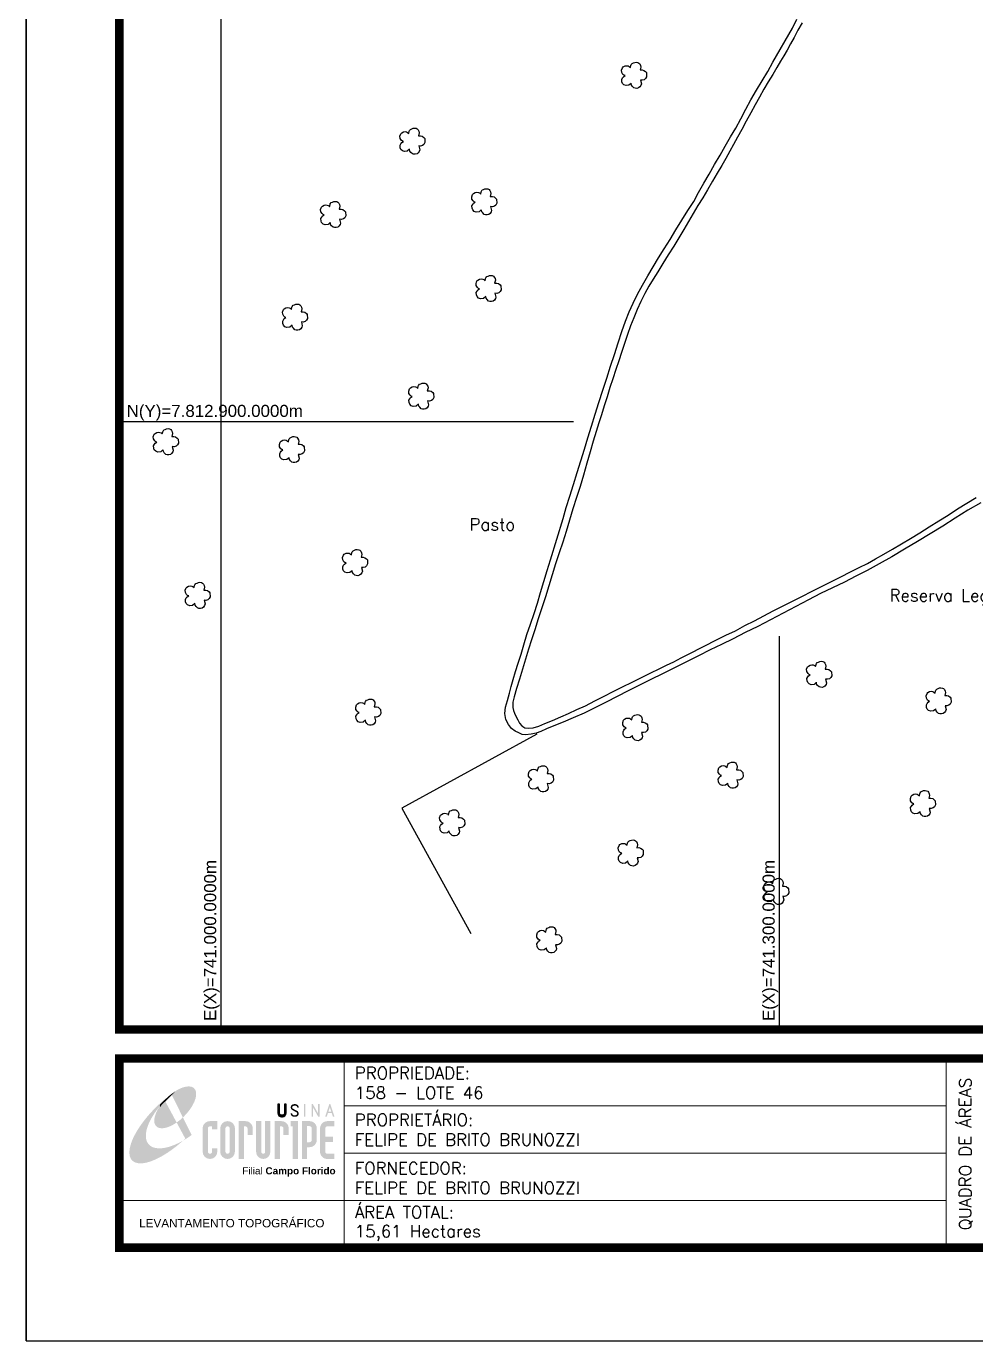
# Model space of a CAD drawing. Extents: x 740895 to 741945, y 7812406 to 7813891.
# Drawn here: x 740895 to 741405, y 7812406 to 7813112 of the extents above; entities that cross this region are included whole.
import ezdxf
from ezdxf.enums import TextEntityAlignment as Align

# ---------------------------------------------------------------- set-up
doc = ezdxf.new("R2010")
doc.units = 0
doc.linetypes.add('CONTINUO', pattern=[0])
doc.linetypes.add('LIN0', pattern=[0])
for name, color, linetype in [('0114000158', 1, 'Continuous'), ('0114000158001', 5, 'Continuous'), ('_SIMBOLO ARVORE', 118, 'Continuous'), ('MALHA', 8, 'Continuous'), ('MARGEM', 5, 'Continuous'), ('TEXTO CONFRONTANTES', 7, 'Continuous')]:
    doc.layers.add(name, color=color, linetype=linetype)
doc.styles.add('ARIAL', font='arial.ttf')
doc.styles.add('Simplex', font='simplex.shx')
doc.styles.get("Standard").update_dxf_attribs({"font": 'arial.ttf'})

# ---------------------------------------------------------------- blocks, each defined once
blk = doc.blocks.new('A$C78F83FB3')
at = {"layer": 'MARGEM'}
h = blk.add_hatch(color=20, dxfattribs=at)
edge = h.paths.add_edge_path()
edge.add_ellipse((19.49, 23.77), major_axis=(-6.68, -6.67), ratio=0.469426, start_angle=292.7328, end_angle=601.2579)
edge.add_ellipse((22.83, 22.05), major_axis=(12.64, 11.29), ratio=0.457614, start_angle=79.9069, end_angle=107.9139)
edge = h.paths.add_edge_path()
edge.add_ellipse((18.28, 18.7), major_axis=(13.95, 13.59), ratio=0.386848, start_angle=63.9612, end_angle=264.5993)
edge.add_ellipse((22.83, 22.05), major_axis=(12.64, 11.29), ratio=0.457614, start_angle=107.9139, end_angle=245.1182, ccw=False)
edge.add_ellipse((19.49, 23.77), major_axis=(-6.68, -6.67), ratio=0.469426, start_angle=241.2579, end_angle=292.7328, ccw=False)
for color, points in [(20, [(15.46, 26.12), (14.17, 24.81), (14.06, 24.24), (14.39, 23.97), (14.67, 24.54), (19.47, 29.32), (18.48, 28.66), (17.31, 27.78)]), (7, [(58.42, 24.9), (57.9, 24.9), (57.9, 21.73, -0.414214), (57.15, 20.98), (56.84, 20.98, -0.414214), (56.09, 21.73), (56.09, 24.9), (55.57, 24.9), (55.57, 21.73, 0.414214), (56.84, 20.46), (57.15, 20.46, 0.414214), (58.42, 21.73)]), (7, [(61.7, 24.9), (61.23, 24.9, 0.396318), (60.04, 23.78), (60.04, 23.72, 0.151912), (60.39, 22.97), (60.46, 22.92), (62.18, 22), (62.85, 21.83, 0.12407), (62.51, 22.42), (60.75, 23.36, -0.13192), (60.56, 23.77, -0.385578), (61.23, 24.37), (61.7, 24.37, -0.414214), (62.37, 23.7), (62.89, 23.7, 0.414214)]), (7, [(62.37, 23.7), (62.89, 23.7, 0.414214), (61.7, 24.9), (61.23, 24.9, 0.396318), (60.04, 23.78), (60.04, 23.72, 0.151912), (60.39, 22.97), (60.46, 22.92), (62.18, 22), (62.18, 22, -0.131921), (62.37, 21.59, -0.385578), (61.7, 20.98), (61.23, 20.98, -0.414214), (60.56, 21.65), (60.04, 21.65, 0.414214), (61.23, 20.46), (61.7, 20.46, 0.402546), (62.89, 21.61, 0.165292), (62.51, 22.42), (60.75, 23.36, -0.13192), (60.56, 23.77, -0.385578), (61.23, 24.37), (61.7, 24.37, -0.414214)]), (7, [(30.97, 12.46), (29.13, 12.46), (29.13, 8.21, 1), (34.29, 8.21), (34.29, 9.41), (32.45, 9.41), (32.45, 8.21, -1), (30.97, 8.21)])]:
    blk.add_hatch(color=color, dxfattribs=at).paths.add_polyline_path(points)
h = blk.add_hatch(color=7, dxfattribs=at)
h.paths.add_polyline_path([(65.24, 24.9), (64.72, 24.9), (64.72, 20.46), (65.24, 20.46)])
h.paths.add_polyline_path([(67.38, 20.46), (67.9, 20.46), (67.9, 23.74), (69.74, 20.46), (70.23, 20.46), (70.23, 24.9), (69.71, 24.9), (69.71, 21.58), (67.85, 24.9), (67.38, 24.9)])
h.paths.add_polyline_path([(72.17, 20.46), (72.72, 20.46), (73.14, 21.73), (74.49, 21.73), (74.9, 20.46), (75.45, 20.46), (74, 24.9), (73.62, 24.9)])
h.paths.add_polyline_path([(73.81, 23.8), (74.32, 22.25), (73.31, 22.25)], flags=16)
h = blk.add_hatch(color=7, dxfattribs=at)
h.paths.add_polyline_path([(31.71, 18.93, 0.414214), (29.13, 16.35), (29.13, 12.46), (30.97, 12.46), (30.97, 16.35, -0.414214), (31.71, 17.09), (32.45, 17.09), (32.45, 16.02), (34.29, 16.02), (34.29, 18.93)])
h.paths.add_polyline_path([(44.15, 17.09, -0.414214), (44.89, 16.35), (44.89, 14.1), (46.72, 14.1), (46.72, 16.17, 0.433937), (44.15, 18.93), (41.77, 18.93), (41.77, 12.46), (43.61, 12.46), (43.61, 17.09)])
h.paths.add_polyline_path([(43.61, 12.46), (41.77, 12.46), (41.77, 5.62), (43.61, 5.62)])
h.paths.add_polyline_path([(47.92, 12.46), (49.75, 12.46), (49.75, 18.93), (47.92, 18.93)])
h.paths.add_polyline_path([(52.91, 18.93), (51.08, 18.93), (51.08, 12.46), (52.91, 12.46)])
h.paths.add_polyline_path([(51.08, 8.12, -1), (49.75, 8.12), (49.75, 12.46), (47.92, 12.46), (47.92, 8.12, 1), (52.91, 8.12), (52.91, 12.46), (51.08, 12.46)])
h.paths.add_polyline_path([(54.41, 12.46), (56.25, 12.46), (56.25, 17.09), (56.79, 17.09, -0.414214), (57.53, 16.35), (57.53, 14.1), (59.36, 14.1), (59.36, 16.17, 0.433937), (56.79, 18.93), (54.41, 18.93)])
h.paths.add_polyline_path([(56.25, 12.46), (54.41, 12.46), (54.41, 5.62), (56.25, 5.62)])
h.paths.add_polyline_path([(60.73, 12.46), (62.58, 12.46), (62.58, 18.93), (60.02, 18.93), (60.02, 17.08), (60.73, 17.08)])
h.paths.add_polyline_path([(62.58, 12.46), (60.73, 12.46), (60.73, 5.62), (62.58, 5.62)])
h.paths.add_polyline_path([(64.06, 12.46), (65.82, 12.46), (65.82, 17.17), (66.66, 17.17, -0.450417), (67.48, 16.25), (67.48, 12.46), (69.24, 12.46, 0.002307), (69.24, 12.48, 0.005282), (69.23, 12.54, -0.000938), (69.23, 12.53), (69.23, 16.17, 0.433937), (66.66, 18.93), (64.06, 18.93)])
h.paths.add_polyline_path([(64.06, 5.62), (65.82, 5.62), (65.82, 9.77), (66.66, 9.77, 0.426056), (69.24, 12.46), (67.48, 12.46), (67.48, 12.45, -0.450417), (66.66, 11.53), (65.82, 11.53), (65.82, 12.46), (64.06, 12.46)])
h.paths.add_polyline_path([(70.37, 12.46), (74.87, 12.46), (74.87, 13.44), (72.21, 13.44), (72.21, 16.35, -0.414214), (72.95, 17.09), (75.38, 17.09), (75.38, 18.93), (72.95, 18.93, 0.414214), (70.37, 16.35)])
h.paths.add_polyline_path([(72.21, 11.62), (74.87, 11.62), (74.87, 12.46), (70.37, 12.46), (70.37, 8.21, 0.414214), (72.95, 5.62), (75.38, 5.62), (75.38, 7.47), (72.95, 7.47, -0.414214), (72.21, 8.21)])
h = blk.add_hatch(color=7, dxfattribs=at)
h.paths.add_polyline_path([(35.29, 16.35), (35.29, 8.21, 1), (40.46, 8.21, 0.016978), (40.45, 8.38), (40.45, 16.17, 0.433937), (37.88, 18.93), (37.87, 18.93, 0.41391)])
h.paths.add_polyline_path([(38.62, 16.35), (38.62, 8.21, -1), (37.13, 8.21), (37.13, 16.35, -1)], flags=16)
at = {"layer": 'MARGEM', "color": 7}
blk.add_lwpolyline([(58.42, 24.9), (57.9, 24.9), (57.9, 21.73, -0.414214), (57.15, 20.98), (56.84, 20.98, -0.414214), (56.09, 21.73), (56.09, 24.9), (55.57, 24.9), (55.57, 21.73, 0.414214), (56.84, 20.46), (57.15, 20.46, 0.414214), (58.42, 21.73), (58.42, 24.9)], format="xyb", close=True, dxfattribs=at)
at = {"layer": 'MARGEM', "color": 252, "insert": (43.05, 2.72), "char_height": 2.5, "width": 33.0271, "attachment_point": 1, "style": 'ARIAL'}
blk.add_mtext('Filial {\\fArial|b1|i0|c0|p34;Campo Florido}', dxfattribs=at)

msp = doc.modelspace()

# ---------------------------------------------------------------- linework, layer by layer
at = {"color": 8}
for p, q in [((741000, 7812573.22), (741000, 7813841.02)), ((740945.41, 7812900), (741189.29, 7812900)), ((741300, 7812573.22), (741300, 7812784.64))]:
    msp.add_line(p, q, dxfattribs=at)
msp.add_lwpolyline([(741169.69, 7812731.97), (741097.18, 7812692.27), (741134.25, 7812624.77)])
at = {"layer": '0114000158'}
msp.add_lwpolyline([(741408.12, 7812856.28), (741401.21, 7812852.25), (741394.37, 7812848.09), (741387.66, 7812843.73), (741380.9, 7812839.55), (741374.08, 7812835.43), (741367.17, 7812831.39), (741360.27, 7812827.34), (741353.57, 7812823.53), (741347.13, 7812819.95), (741340.97, 7812816.86), (741334.88, 7812813.69), (741328.54, 7812810.64), (741322.07, 7812807.48), (741315.49, 7812804.16), (741308.82, 7812800.6), (741302, 7812797.01), (741295.2, 7812793.41), (741288.35, 7812789.9), (741281.61, 7812786.51), (741275.02, 7812783.17), (741268.82, 7812780.14), (741262.72, 7812777.23), (741256.52, 7812774.14), (741250.01, 7812770.85), (741243.57, 7812767.59), (741237.22, 7812764.45), (741230.95, 7812761.35), (741224.73, 7812758.35), (741218.69, 7812755.28), (741212.78, 7812752.17), (741206.8, 7812749.08), (741200.78, 7812746.18), (741194.98, 7812743.27), (741189.18, 7812740.76), (741183.82, 7812738.38), (741178.85, 7812736.41), (741174.83, 7812734.77), (741171.78, 7812733.43), (741169.33, 7812732.44), (741166.62, 7812731.88), (741163.47, 7812731.62), (741161.74, 7812731.86), (741159.9, 7812732.6), (741157.98, 7812733.62), (741156.11, 7812735.09), (741154.38, 7812737.1), (741153, 7812739.8), (741152.38, 7812743), (741152.88, 7812746.39), (741153.82, 7812750.11), (741154.96, 7812753.97), (741155.93, 7812757.56), (741156.94, 7812761.36), (741158.18, 7812765.6), (741159.62, 7812770.14), (741161.16, 7812774.94), (741162.73, 7812780), (741164.35, 7812785.45), (741166.16, 7812791.14), (741168.17, 7812796.78), (741170.03, 7812802.42), (741171.61, 7812808.1), (741173.4, 7812813.94), (741175.25, 7812819.95), (741177.06, 7812825.56), (741183.84, 7812847.8), (741185.43, 7812853.76), (741187.28, 7812859.81), (741189.29, 7812866.06), (741191.34, 7812872.56), (741193.29, 7812878.93), (741195.19, 7812885.1), (741197.04, 7812891.26), (741198.99, 7812897.5), (741200.95, 7812903.87), (741203.03, 7812910.27), (741205.09, 7812916.73), (741207.16, 7812923.18), (741209.23, 7812929.64), (741211.31, 7812936.02), (741213.35, 7812942.33), (741215.35, 7812948.41), (741217.29, 7812953.82), (741219.21, 7812958.91), (741221.38, 7812963.61), (741223.71, 7812968.4), (741226.41, 7812973.28), (741229.25, 7812978.19), (741232.2, 7812983.02), (741235.06, 7812987.86), (741238.08, 7812992.74), (741241.23, 7812997.75), (741244.37, 7813002.98), (741247.57, 7813008.18), (741250.8, 7813013.37), (741253.89, 7813018.26), (741256.54, 7813023.12), (741259.34, 7813028.11), (741262.29, 7813032.97), (741265.14, 7813038), (741268.05, 7813043.03), (741270.83, 7813048.02), (741273.7, 7813052.94), (741276.61, 7813057.69), (741279.21, 7813062.69), (741281.85, 7813067.82), (741284.66, 7813072.91), (741287.71, 7813078), (741290.7, 7813083.11), (741293.65, 7813088.11), (741296.46, 7813093.03), (741306.89, 7813111.28), (741309.35, 7813116.15)], dxfattribs=at)
at = {"layer": '0114000158001', "flags": 128}
msp.add_lwpolyline([(741312.12, 7813114.21), (741309.85, 7813110.28), (741307.85, 7813106.42), (741305.9, 7813102.87), (741304.17, 7813099.48), (741302.34, 7813096.44), (741300.61, 7813093.53), (741298.58, 7813090.27), (741296.35, 7813086.38), (741293.96, 7813082.5), (741291.65, 7813078.59), (741289.29, 7813074.31), (741286.97, 7813070.21), (741284.56, 7813065.87), (741282.12, 7813061.3), (741279.75, 7813056.97), (741277.46, 7813052.77), (741271.1, 7813041.34), (741268.94, 7813037.55), (741266.55, 7813033.39), (741263.96, 7813029.12), (741261.4, 7813024.55), (741258.79, 7813020.25), (741256.1, 7813016.06), (741253.69, 7813011.75), (741251.09, 7813007.5), (741248.52, 7813003.17), (741245.86, 7812998.73), (741243.17, 7812994.18), (741240.27, 7812989.46), (741237.38, 7812984.84), (741234.64, 7812980.39), (741232.1, 7812976.55), (741229.81, 7812972.73), (741227.67, 7812968.74), (741225.48, 7812964.48), (741223.48, 7812960.1), (741221.81, 7812955.74), (741220, 7812951.32), (741218.29, 7812946.77), (741216.65, 7812941.98), (741215.09, 7812937.14), (741213.62, 7812932.56), (741212.14, 7812927.88), (741210.51, 7812922.97), (741208.94, 7812918.17), (741207.41, 7812913.32), (741205.77, 7812908.42), (741204.35, 7812903.65), (741202.86, 7812899.25), (741201.44, 7812894.58), (741199.88, 7812889.42), (741198.29, 7812883.74), (741196.57, 7812877.58), (741194.66, 7812871.18), (741192.9, 7812864.99), (741190.97, 7812859.07), (741189.04, 7812853.06), (741187.22, 7812846.89), (741185.45, 7812840.85), (741183.61, 7812835.19), (741181.69, 7812829.48), (741179.74, 7812823.56), (741177.84, 7812817.54), (741176.08, 7812811.67), (741174.25, 7812805.82), (741172.34, 7812799.88), (741170.44, 7812793.86), (741168.61, 7812788.03), (741166.8, 7812782.66), (741165.12, 7812777.59), (741163.63, 7812772.31), (741161.98, 7812766.86), (741160.36, 7812761.5), (741158.76, 7812756.47), (741157.45, 7812752.04), (741156.8, 7812749.21), (741156.82, 7812747.71), (741156.82, 7812746.22), (741157.16, 7812744.7), (741157.68, 7812743.22), (741158.36, 7812741.6), (741159.38, 7812739.61), (741160.35, 7812737.84), (741161.55, 7812736.45), (741163.22, 7812735.42), (741165.1, 7812735.16), (741167.66, 7812735.42), (741170.68, 7812736.3), (741174, 7812737.61), (741178.07, 7812739.31), (741182.61, 7812741.26), (741186.7, 7812743.12), (741191.09, 7812745.15), (741195.84, 7812747.24), (741200.85, 7812749.79), (741215.69, 7812757.31), (741220.79, 7812759.86), (741225.85, 7812762.44), (741230.85, 7812764.9), (741235.35, 7812767.06), (741239.38, 7812768.98), (741243.32, 7812770.89), (741247.16, 7812772.91), (741251.54, 7812775.15), (741266.48, 7812782.88), (741271.24, 7812785.13), (741276.28, 7812787.58), (741281.44, 7812790.27), (741286.53, 7812792.86), (741291.53, 7812795.52), (741296.65, 7812798.28), (741332.92, 7812816.49), (741338.16, 7812819.18), (741342.86, 7812821.54), (741347.25, 7812823.75), (741351.53, 7812826.14), (741356, 7812828.72), (741360.77, 7812831.4), (741365.5, 7812834.25), (741370.31, 7812837.14), (741375.35, 7812840.19), (741380.45, 7812843.37), (741385.63, 7812846.55), (741390.65, 7812849.73), (741395.66, 7812852.99), (741400.57, 7812856.01), (741405.65, 7812859.16)], dxfattribs=at)
at = {"layer": '_SIMBOLO ARVORE', "linetype": 'CONTINUO'}
for points in [[(741220.32, 7813081.65, 0), (741219.11, 7813080.63, 0), (741217.56, 7813080.46, 0), (741216.46, 7813080.88, 0), (741215.68, 7813081.65, 0), (741215.36, 7813082.53, 0), (741215.27, 7813083.82, 0), (741215.7, 7813084.64, 0), (741216.14, 7813085.25, 0), (741217.03, 7813085.85, 0), (741216.46, 7813086.03, 0), (741215.9, 7813086.49, 0), (741215.25, 7813087.52, 0), (741215.13, 7813088.75, 0), (741215.6, 7813090.03, 0), (741216.1, 7813090.49, 0), (741217.01, 7813091.05, 0), (741217.96, 7813091.17, 0), (741218.72, 7813091.07, 0), (741219.32, 7813090.79, 0), (741219.98, 7813090.2, 0), (741220.18, 7813091.32, 0), (741220.34, 7813091.77, 0), (741220.84, 7813092.4, 0), (741221.57, 7813092.67, 0), (741222.29, 7813092.98, 0), (741223.09, 7813093.06, 0), (741223.85, 7813092.95, 0), (741224.47, 7813092.62, 0), (741224.93, 7813092.13, 0), (741225.33, 7813091.33, 0), (741225.49, 7813090.45, 0), (741225.12, 7813088.87, 0), (741226.22, 7813088.89, 0), (741227.14, 7813088.67, 0), (741228, 7813087.99, 0), (741228.47, 7813087.45, 0), (741228.6, 7813085.28, 0), (741228.07, 7813084.31, 0), (741227.37, 7813083.66, 0), (741226.25, 7813083.37, 0), (741225.28, 7813083.45, 0), (741225.8, 7813081.43, 0), (741225.56, 7813080.57, 0), (741224.98, 7813079.74, 0), (741224.33, 7813079.23, 0), (741223.42, 7813079, 0), (741222.51, 7813079.06, 0), (741221.83, 7813079.25, 0), (741221.05, 7813080.02, 0), (741220.52, 7813080.71, 0), (741220.36, 7813081.76, 0)], [(741101.26, 7813046.24, 0), (741100.05, 7813045.22, 0), (741098.5, 7813045.04, 0), (741097.41, 7813045.47, 0), (741096.63, 7813046.23, 0), (741096.3, 7813047.11, 0), (741096.22, 7813048.41, 0), (741096.64, 7813049.23, 0), (741097.08, 7813049.83, 0), (741097.97, 7813050.44, 0), (741097.4, 7813050.62, 0), (741096.85, 7813051.08, 0), (741096.19, 7813052.11, 0), (741096.07, 7813053.34, 0), (741096.55, 7813054.62, 0), (741097.04, 7813055.08, 0), (741097.95, 7813055.63, 0), (741098.9, 7813055.76, 0), (741099.66, 7813055.65, 0), (741100.26, 7813055.37, 0), (741100.92, 7813054.78, 0), (741101.12, 7813055.91, 0), (741101.29, 7813056.36, 0), (741101.78, 7813056.98, 0), (741102.51, 7813057.25, 0), (741103.23, 7813057.57, 0), (741104.03, 7813057.64, 0), (741104.79, 7813057.53, 0), (741105.41, 7813057.21, 0), (741105.87, 7813056.71, 0), (741106.27, 7813055.92, 0), (741106.43, 7813055.03, 0), (741106.06, 7813053.46, 0), (741107.17, 7813053.48, 0), (741108.08, 7813053.26, 0), (741108.94, 7813052.58, 0), (741109.42, 7813052.03, 0), (741109.54, 7813049.86, 0), (741109.01, 7813048.89, 0), (741108.31, 7813048.25, 0), (741107.2, 7813047.95, 0), (741106.22, 7813048.04, 0), (741106.74, 7813046.01, 0), (741106.5, 7813045.15, 0), (741105.92, 7813044.33, 0), (741105.28, 7813043.81, 0), (741104.36, 7813043.59, 0), (741103.45, 7813043.64, 0), (741102.77, 7813043.84, 0), (741101.99, 7813044.6, 0), (741101.46, 7813045.29, 0), (741101.3, 7813046.34, 0)], [(741139.83, 7813013.67, 0), (741138.62, 7813012.65, 0), (741137.07, 7813012.47, 0), (741135.97, 7813012.9, 0), (741135.19, 7813013.66, 0), (741134.87, 7813014.54, 0), (741134.79, 7813015.84, 0), (741135.21, 7813016.66, 0), (741135.65, 7813017.26, 0), (741136.54, 7813017.87, 0), (741135.97, 7813018.05, 0), (741135.42, 7813018.51, 0), (741134.76, 7813019.54, 0), (741134.64, 7813020.77, 0), (741135.11, 7813022.05, 0), (741135.61, 7813022.51, 0), (741136.52, 7813023.06, 0), (741137.47, 7813023.19, 0), (741138.23, 7813023.08, 0), (741138.83, 7813022.8, 0), (741139.49, 7813022.21, 0), (741139.69, 7813023.34, 0), (741139.86, 7813023.79, 0), (741140.35, 7813024.41, 0), (741141.08, 7813024.68, 0), (741141.8, 7813025, 0), (741142.6, 7813025.07, 0), (741143.36, 7813024.96, 0), (741143.98, 7813024.64, 0), (741144.44, 7813024.14, 0), (741144.84, 7813023.35, 0), (741145, 7813022.46, 0), (741144.63, 7813020.89, 0), (741145.74, 7813020.91, 0), (741146.65, 7813020.69, 0), (741147.51, 7813020.01, 0), (741147.98, 7813019.46, 0), (741148.11, 7813017.29, 0), (741147.58, 7813016.32, 0), (741146.88, 7813015.68, 0), (741145.77, 7813015.38, 0), (741144.79, 7813015.47, 0), (741145.31, 7813013.44, 0), (741145.07, 7813012.58, 0), (741144.49, 7813011.76, 0), (741143.84, 7813011.24, 0), (741142.93, 7813011.02, 0), (741142.02, 7813011.07, 0), (741141.34, 7813011.27, 0), (741140.56, 7813012.03, 0), (741140.03, 7813012.73, 0), (741139.87, 7813013.77, 0)], [(741058.69, 7813006.85, 0), (741057.48, 7813005.83, 0), (741055.93, 7813005.65, 0), (741054.84, 7813006.08, 0), (741054.06, 7813006.84, 0), (741053.73, 7813007.72, 0), (741053.65, 7813009.02, 0), (741054.07, 7813009.83, 0), (741054.51, 7813010.44, 0), (741055.4, 7813011.04, 0), (741054.83, 7813011.22, 0), (741054.28, 7813011.68, 0), (741053.62, 7813012.72, 0), (741053.5, 7813013.95, 0), (741053.97, 7813015.23, 0), (741054.47, 7813015.69, 0), (741055.38, 7813016.24, 0), (741056.33, 7813016.37, 0), (741057.09, 7813016.26, 0), (741057.69, 7813015.98, 0), (741058.35, 7813015.39, 0), (741058.55, 7813016.52, 0), (741058.72, 7813016.96, 0), (741059.21, 7813017.59, 0), (741059.94, 7813017.86, 0), (741060.66, 7813018.17, 0), (741061.46, 7813018.25, 0), (741062.22, 7813018.14, 0), (741062.84, 7813017.81, 0), (741063.3, 7813017.32, 0), (741063.7, 7813016.52, 0), (741063.86, 7813015.64, 0), (741063.49, 7813014.07, 0), (741064.6, 7813014.08, 0), (741065.51, 7813013.86, 0), (741066.37, 7813013.18, 0), (741066.85, 7813012.64, 0), (741066.97, 7813010.47, 0), (741066.44, 7813009.5, 0), (741065.74, 7813008.85, 0), (741064.63, 7813008.56, 0), (741063.65, 7813008.64, 0), (741064.17, 7813006.62, 0), (741063.93, 7813005.76, 0), (741063.35, 7813004.93, 0), (741062.71, 7813004.42, 0), (741061.79, 7813004.2, 0), (741060.88, 7813004.25, 0), (741060.2, 7813004.44, 0), (741059.42, 7813005.21, 0), (741058.89, 7813005.9, 0), (741058.73, 7813006.95, 0)], [(741142.19, 7812967.11, 0), (741140.97, 7812966.09, 0), (741139.43, 7812965.91, 0), (741138.33, 7812966.34, 0), (741137.55, 7812967.11, 0), (741137.23, 7812967.98, 0), (741137.14, 7812969.28, 0), (741137.56, 7812970.1, 0), (741138.01, 7812970.7, 0), (741138.89, 7812971.31, 0), (741138.33, 7812971.49, 0), (741137.77, 7812971.95, 0), (741137.12, 7812972.98, 0), (741137, 7812974.21, 0), (741137.47, 7812975.49, 0), (741137.97, 7812975.95, 0), (741138.87, 7812976.5, 0), (741139.83, 7812976.63, 0), (741140.59, 7812976.52, 0), (741141.19, 7812976.24, 0), (741141.85, 7812975.66, 0), (741142.04, 7812976.78, 0), (741142.21, 7812977.23, 0), (741142.71, 7812977.85, 0), (741143.44, 7812978.12, 0), (741144.15, 7812978.44, 0), (741144.96, 7812978.51, 0), (741145.72, 7812978.4, 0), (741146.34, 7812978.08, 0), (741146.8, 7812977.58, 0), (741147.2, 7812976.79, 0), (741147.36, 7812975.9, 0), (741146.99, 7812974.33, 0), (741148.09, 7812974.35, 0), (741149.01, 7812974.13, 0), (741149.87, 7812973.45, 0), (741150.34, 7812972.9, 0), (741150.47, 7812970.74, 0), (741149.94, 7812969.77, 0), (741149.23, 7812969.12, 0), (741148.12, 7812968.82, 0), (741147.15, 7812968.91, 0), (741147.67, 7812966.88, 0), (741147.43, 7812966.02, 0), (741146.85, 7812965.2, 0), (741146.2, 7812964.69, 0), (741145.29, 7812964.46, 0), (741144.38, 7812964.52, 0), (741143.7, 7812964.71, 0), (741142.92, 7812965.47, 0), (741142.39, 7812966.17, 0), (741142.23, 7812967.21, 0)], [(741038.19, 7812951.69, 0), (741036.98, 7812950.68, 0), (741035.44, 7812950.5, 0), (741034.34, 7812950.93, 0), (741033.56, 7812951.69, 0), (741033.24, 7812952.57, 0), (741033.15, 7812953.87, 0), (741033.57, 7812954.68, 0), (741034.01, 7812955.29, 0), (741034.9, 7812955.89, 0), (741034.34, 7812956.07, 0), (741033.78, 7812956.53, 0), (741033.12, 7812957.57, 0), (741033.01, 7812958.8, 0), (741033.48, 7812960.08, 0), (741033.98, 7812960.54, 0), (741034.88, 7812961.09, 0), (741035.83, 7812961.22, 0), (741036.59, 7812961.11, 0), (741037.19, 7812960.83, 0), (741037.85, 7812960.24, 0), (741038.05, 7812961.37, 0), (741038.22, 7812961.81, 0), (741038.71, 7812962.44, 0), (741039.44, 7812962.71, 0), (741040.16, 7812963.02, 0), (741040.96, 7812963.1, 0), (741041.73, 7812962.99, 0), (741042.34, 7812962.66, 0), (741042.8, 7812962.17, 0), (741043.2, 7812961.37, 0), (741043.36, 7812960.49, 0), (741043, 7812958.92, 0), (741044.1, 7812958.93, 0), (741045.01, 7812958.71, 0), (741045.87, 7812958.03, 0), (741046.35, 7812957.49, 0), (741046.48, 7812955.32, 0), (741045.95, 7812954.35, 0), (741045.24, 7812953.7, 0), (741044.13, 7812953.41, 0), (741043.16, 7812953.49, 0), (741043.68, 7812951.47, 0), (741043.44, 7812950.61, 0), (741042.85, 7812949.78, 0), (741042.21, 7812949.27, 0), (741041.29, 7812949.05, 0), (741040.39, 7812949.1, 0), (741039.7, 7812949.29, 0), (741038.92, 7812950.06, 0), (741038.39, 7812950.75, 0), (741038.23, 7812951.8, 0)], [(741106.02, 7812909.24, 0), (741104.81, 7812908.22, 0), (741103.26, 7812908.04, 0), (741102.16, 7812908.47, 0), (741101.38, 7812909.23, 0), (741101.06, 7812910.11, 0), (741100.97, 7812911.41, 0), (741101.4, 7812912.23, 0), (741101.84, 7812912.83, 0), (741102.73, 7812913.43, 0), (741102.16, 7812913.61, 0), (741101.6, 7812914.07, 0), (741100.95, 7812915.11, 0), (741100.83, 7812916.34, 0), (741101.3, 7812917.62, 0), (741101.8, 7812918.08, 0), (741102.71, 7812918.63, 0), (741103.66, 7812918.76, 0), (741104.42, 7812918.65, 0), (741105.02, 7812918.37, 0), (741105.68, 7812917.78, 0), (741105.88, 7812918.91, 0), (741106.04, 7812919.36, 0), (741106.54, 7812919.98, 0), (741107.27, 7812920.25, 0), (741107.99, 7812920.57, 0), (741108.79, 7812920.64, 0), (741109.55, 7812920.53, 0), (741110.17, 7812920.2, 0), (741110.63, 7812919.71, 0), (741111.03, 7812918.91, 0), (741111.19, 7812918.03, 0), (741110.82, 7812916.46, 0), (741111.92, 7812916.47, 0), (741112.84, 7812916.26, 0), (741113.7, 7812915.57, 0), (741114.17, 7812915.03, 0), (741114.3, 7812912.86, 0), (741113.77, 7812911.89, 0), (741113.07, 7812911.25, 0), (741111.95, 7812910.95, 0), (741110.98, 7812911.03, 0), (741111.5, 7812909.01, 0), (741111.26, 7812908.15, 0), (741110.68, 7812907.33, 0), (741110.03, 7812906.81, 0), (741109.12, 7812906.59, 0), (741108.21, 7812906.64, 0), (741107.53, 7812906.84, 0), (741106.75, 7812907.6, 0), (741106.22, 7812908.29, 0), (741106.06, 7812909.34, 0)], [(740968.82, 7812884.73, 0), (740967.61, 7812883.71, 0), (740966.06, 7812883.53, 0), (740964.96, 7812883.96, 0), (740964.18, 7812884.72, 0), (740963.86, 7812885.6, 0), (740963.78, 7812886.9, 0), (740964.2, 7812887.72, 0), (740964.64, 7812888.32, 0), (740965.53, 7812888.92, 0), (740964.96, 7812889.1, 0), (740964.41, 7812889.56, 0), (740963.75, 7812890.6, 0), (740963.63, 7812891.83, 0), (740964.1, 7812893.11, 0), (740964.6, 7812893.57, 0), (740965.51, 7812894.12, 0), (740966.46, 7812894.25, 0), (740967.22, 7812894.14, 0), (740967.82, 7812893.86, 0), (740968.48, 7812893.27, 0), (740968.68, 7812894.4, 0), (740968.85, 7812894.85, 0), (740969.34, 7812895.47, 0), (740970.07, 7812895.74, 0), (740970.79, 7812896.06, 0), (740971.59, 7812896.13, 0), (740972.35, 7812896.02, 0), (740972.97, 7812895.69, 0), (740973.43, 7812895.2, 0), (740973.83, 7812894.4, 0), (740973.99, 7812893.52, 0), (740973.62, 7812891.95, 0), (740974.73, 7812891.96, 0), (740975.64, 7812891.75, 0), (740976.5, 7812891.06, 0), (740976.97, 7812890.52, 0), (740977.1, 7812888.35, 0), (740976.57, 7812887.38, 0), (740975.87, 7812886.74, 0), (740974.76, 7812886.44, 0), (740973.78, 7812886.53, 0), (740974.3, 7812884.5, 0), (740974.06, 7812883.64, 0), (740973.48, 7812882.82, 0), (740972.83, 7812882.3, 0), (740971.92, 7812882.08, 0), (740971.01, 7812882.13, 0), (740970.33, 7812882.33, 0), (740969.55, 7812883.09, 0), (740969.02, 7812883.78, 0), (740968.86, 7812884.83, 0)], [(741036.56, 7812880.52, 0), (741035.34, 7812879.5, 0), (741033.8, 7812879.32, 0), (741032.7, 7812879.75, 0), (741031.92, 7812880.52, 0), (741031.6, 7812881.39, 0), (741031.51, 7812882.69, 0), (741031.93, 7812883.51, 0), (741032.38, 7812884.12, 0), (741033.27, 7812884.72, 0), (741032.7, 7812884.9, 0), (741032.14, 7812885.36, 0), (741031.49, 7812886.39, 0), (741031.37, 7812887.62, 0), (741031.84, 7812888.9, 0), (741032.34, 7812889.36, 0), (741033.25, 7812889.91, 0), (741034.2, 7812890.04, 0), (741034.96, 7812889.93, 0), (741035.56, 7812889.65, 0), (741036.22, 7812889.07, 0), (741036.42, 7812890.19, 0), (741036.58, 7812890.64, 0), (741037.08, 7812891.26, 0), (741037.81, 7812891.53, 0), (741038.52, 7812891.85, 0), (741039.33, 7812891.92, 0), (741040.09, 7812891.81, 0), (741040.71, 7812891.49, 0), (741041.17, 7812890.99, 0), (741041.57, 7812890.2, 0), (741041.73, 7812889.31, 0), (741041.36, 7812887.74, 0), (741042.46, 7812887.76, 0), (741043.38, 7812887.54, 0), (741044.24, 7812886.86, 0), (741044.71, 7812886.31, 0), (741044.84, 7812884.15, 0), (741044.31, 7812883.18, 0), (741043.6, 7812882.53, 0), (741042.49, 7812882.23, 0), (741041.52, 7812882.32, 0), (741042.04, 7812880.29, 0), (741041.8, 7812879.43, 0), (741041.22, 7812878.61, 0), (741040.57, 7812878.1, 0), (741039.66, 7812877.87, 0), (741038.75, 7812877.93, 0), (741038.07, 7812878.12, 0), (741037.29, 7812878.89, 0), (741036.76, 7812879.58, 0), (741036.6, 7812880.62, 0)], [(741070.45, 7812819.78, 0), (741069.24, 7812818.76, 0), (741067.69, 7812818.58, 0), (741066.59, 7812819.01, 0), (741065.81, 7812819.78, 0), (741065.49, 7812820.65, 0), (741065.4, 7812821.95, 0), (741065.82, 7812822.77, 0), (741066.27, 7812823.37, 0), (741067.16, 7812823.98, 0), (741066.59, 7812824.16, 0), (741066.03, 7812824.62, 0), (741065.38, 7812825.65, 0), (741065.26, 7812826.88, 0), (741065.73, 7812828.16, 0), (741066.23, 7812828.62, 0), (741067.14, 7812829.17, 0), (741068.09, 7812829.3, 0), (741068.85, 7812829.19, 0), (741069.45, 7812828.91, 0), (741070.11, 7812828.33, 0), (741070.31, 7812829.45, 0), (741070.47, 7812829.9, 0), (741070.97, 7812830.52, 0), (741071.7, 7812830.79, 0), (741072.41, 7812831.11, 0), (741073.22, 7812831.18, 0), (741073.98, 7812831.07, 0), (741074.6, 7812830.75, 0), (741075.06, 7812830.25, 0), (741075.46, 7812829.46, 0), (741075.62, 7812828.57, 0), (741075.25, 7812827, 0), (741076.35, 7812827.02, 0), (741077.27, 7812826.8, 0), (741078.13, 7812826.12, 0), (741078.6, 7812825.57, 0), (741078.73, 7812823.41, 0), (741078.2, 7812822.44, 0), (741077.5, 7812821.79, 0), (741076.38, 7812821.49, 0), (741075.41, 7812821.58, 0), (741075.93, 7812819.55, 0), (741075.69, 7812818.69, 0), (741075.11, 7812817.87, 0), (741074.46, 7812817.36, 0), (741073.55, 7812817.13, 0), (741072.64, 7812817.19, 0), (741071.96, 7812817.38, 0), (741071.18, 7812818.14, 0), (741070.65, 7812818.84, 0), (741070.49, 7812819.88, 0)], [(740985.93, 7812802.17, 0), (740984.72, 7812801.15, 0), (740983.17, 7812800.97, 0), (740982.07, 7812801.4, 0), (740981.29, 7812802.16, 0), (740980.97, 7812803.04, 0), (740980.88, 7812804.34, 0), (740981.3, 7812805.16, 0), (740981.75, 7812805.76, 0), (740982.64, 7812806.36, 0), (740982.07, 7812806.54, 0), (740981.51, 7812807, 0), (740980.86, 7812808.04, 0), (740980.74, 7812809.27, 0), (740981.21, 7812810.55, 0), (740981.71, 7812811.01, 0), (740982.62, 7812811.56, 0), (740983.57, 7812811.69, 0), (740984.33, 7812811.58, 0), (740984.93, 7812811.3, 0), (740985.59, 7812810.71, 0), (740985.79, 7812811.84, 0), (740985.95, 7812812.29, 0), (740986.45, 7812812.91, 0), (740987.18, 7812813.18, 0), (740987.89, 7812813.5, 0), (740988.7, 7812813.57, 0), (740989.46, 7812813.46, 0), (740990.08, 7812813.13, 0), (740990.54, 7812812.64, 0), (740990.94, 7812811.84, 0), (740991.1, 7812810.96, 0), (740990.73, 7812809.39, 0), (740991.83, 7812809.4, 0), (740992.75, 7812809.18, 0), (740993.61, 7812808.5, 0), (740994.08, 7812807.96, 0), (740994.21, 7812805.79, 0), (740993.68, 7812804.82, 0), (740992.98, 7812804.18, 0), (740991.86, 7812803.88, 0), (740990.89, 7812803.96, 0), (740991.41, 7812801.94, 0), (740991.17, 7812801.08, 0), (740990.59, 7812800.25, 0), (740989.94, 7812799.74, 0), (740989.03, 7812799.52, 0), (740988.12, 7812799.57, 0), (740987.44, 7812799.77, 0), (740986.66, 7812800.53, 0), (740986.13, 7812801.22, 0), (740985.97, 7812802.27, 0)], [(741319.75, 7812759.73, 0), (741318.54, 7812758.71, 0), (741317, 7812758.53, 0), (741315.9, 7812758.96, 0), (741315.12, 7812759.73, 0), (741314.8, 7812760.6, 0), (741314.71, 7812761.9, 0), (741315.13, 7812762.72, 0), (741315.57, 7812763.32, 0), (741316.46, 7812763.93, 0), (741315.9, 7812764.11, 0), (741315.34, 7812764.57, 0), (741314.68, 7812765.6, 0), (741314.57, 7812766.83, 0), (741315.04, 7812768.11, 0), (741315.54, 7812768.57, 0), (741316.44, 7812769.12, 0), (741317.39, 7812769.25, 0), (741318.15, 7812769.14, 0), (741318.75, 7812768.86, 0), (741319.41, 7812768.28, 0), (741319.61, 7812769.4, 0), (741319.78, 7812769.85, 0), (741320.27, 7812770.47, 0), (741321, 7812770.74, 0), (741321.72, 7812771.06, 0), (741322.52, 7812771.13, 0), (741323.29, 7812771.02, 0), (741323.9, 7812770.7, 0), (741324.36, 7812770.2, 0), (741324.77, 7812769.41, 0), (741324.92, 7812768.52, 0), (741324.56, 7812766.95, 0), (741325.66, 7812766.97, 0), (741326.57, 7812766.75, 0), (741327.43, 7812766.07, 0), (741327.91, 7812765.52, 0), (741328.04, 7812763.36, 0), (741327.51, 7812762.39, 0), (741326.8, 7812761.74, 0), (741325.69, 7812761.44, 0), (741324.72, 7812761.53, 0), (741325.24, 7812759.5, 0), (741325, 7812758.64, 0), (741324.41, 7812757.82, 0), (741323.77, 7812757.31, 0), (741322.85, 7812757.08, 0), (741321.95, 7812757.14, 0), (741321.26, 7812757.33, 0), (741320.49, 7812758.1, 0), (741319.95, 7812758.79, 0), (741319.79, 7812759.83, 0)], [(741383.95, 7812745.47, 0), (741382.73, 7812744.45, 0), (741381.19, 7812744.27, 0), (741380.09, 7812744.7, 0), (741379.31, 7812745.47, 0), (741378.99, 7812746.35, 0), (741378.9, 7812747.64, 0), (741379.32, 7812748.46, 0), (741379.77, 7812749.07, 0), (741380.65, 7812749.67, 0), (741380.09, 7812749.85, 0), (741379.53, 7812750.31, 0), (741378.88, 7812751.34, 0), (741378.76, 7812752.57, 0), (741379.23, 7812753.85, 0), (741379.73, 7812754.31, 0), (741380.63, 7812754.87, 0), (741381.58, 7812754.99, 0), (741382.35, 7812754.88, 0), (741382.95, 7812754.61, 0), (741383.61, 7812754.02, 0), (741383.8, 7812755.14, 0), (741383.97, 7812755.59, 0), (741384.46, 7812756.21, 0), (741385.2, 7812756.48, 0), (741385.91, 7812756.8, 0), (741386.72, 7812756.87, 0), (741387.48, 7812756.77, 0), (741388.1, 7812756.44, 0), (741388.55, 7812755.94, 0), (741388.96, 7812755.15, 0), (741389.11, 7812754.27, 0), (741388.75, 7812752.69, 0), (741389.85, 7812752.71, 0), (741390.76, 7812752.49, 0), (741391.62, 7812751.81, 0), (741392.1, 7812751.26, 0), (741392.23, 7812749.1, 0), (741391.7, 7812748.13, 0), (741390.99, 7812747.48, 0), (741389.88, 7812747.18, 0), (741388.91, 7812747.27, 0), (741389.43, 7812745.25, 0), (741389.19, 7812744.38, 0), (741388.6, 7812743.56, 0), (741387.96, 7812743.05, 0), (741387.04, 7812742.82, 0), (741386.14, 7812742.88, 0), (741385.46, 7812743.07, 0), (741384.68, 7812743.84, 0), (741384.15, 7812744.53, 0), (741383.98, 7812745.58, 0)], [(741077.54, 7812739.42, 0), (741076.33, 7812738.4, 0), (741074.79, 7812738.22, 0), (741073.69, 7812738.65, 0), (741072.91, 7812739.41, 0), (741072.59, 7812740.29, 0), (741072.5, 7812741.59, 0), (741072.92, 7812742.41, 0), (741073.36, 7812743.01, 0), (741074.25, 7812743.62, 0), (741073.69, 7812743.8, 0), (741073.13, 7812744.26, 0), (741072.47, 7812745.29, 0), (741072.35, 7812746.52, 0), (741072.83, 7812747.8, 0), (741073.33, 7812748.26, 0), (741074.23, 7812748.81, 0), (741075.18, 7812748.94, 0), (741075.94, 7812748.83, 0), (741076.54, 7812748.55, 0), (741077.2, 7812747.96, 0), (741077.4, 7812749.09, 0), (741077.57, 7812749.54, 0), (741078.06, 7812750.16, 0), (741078.79, 7812750.43, 0), (741079.51, 7812750.75, 0), (741080.31, 7812750.82, 0), (741081.08, 7812750.71, 0), (741081.69, 7812750.39, 0), (741082.15, 7812749.89, 0), (741082.55, 7812749.1, 0), (741082.71, 7812748.21, 0), (741082.35, 7812746.64, 0), (741083.45, 7812746.66, 0), (741084.36, 7812746.44, 0), (741085.22, 7812745.76, 0), (741085.7, 7812745.21, 0), (741085.83, 7812743.04, 0), (741085.3, 7812742.07, 0), (741084.59, 7812741.43, 0), (741083.48, 7812741.13, 0), (741082.51, 7812741.22, 0), (741083.03, 7812739.19, 0), (741082.79, 7812738.33, 0), (741082.2, 7812737.51, 0), (741081.56, 7812736.99, 0), (741080.64, 7812736.77, 0), (741079.74, 7812736.82, 0), (741079.05, 7812737.02, 0), (741078.27, 7812737.78, 0), (741077.74, 7812738.47, 0), (741077.58, 7812739.52, 0)], [(741220.99, 7812731.1, 0), (741219.77, 7812730.09, 0), (741218.23, 7812729.91, 0), (741217.13, 7812730.33, 0), (741216.35, 7812731.1, 0), (741216.03, 7812731.98, 0), (741215.94, 7812733.28, 0), (741216.36, 7812734.09, 0), (741216.81, 7812734.7, 0), (741217.7, 7812735.3, 0), (741217.13, 7812735.48, 0), (741216.57, 7812735.94, 0), (741215.92, 7812736.98, 0), (741215.8, 7812738.21, 0), (741216.27, 7812739.49, 0), (741216.77, 7812739.95, 0), (741217.68, 7812740.5, 0), (741218.63, 7812740.63, 0), (741219.39, 7812740.52, 0), (741219.99, 7812740.24, 0), (741220.65, 7812739.65, 0), (741220.85, 7812740.78, 0), (741221.01, 7812741.22, 0), (741221.51, 7812741.85, 0), (741222.24, 7812742.12, 0), (741222.95, 7812742.43, 0), (741223.76, 7812742.51, 0), (741224.52, 7812742.4, 0), (741225.14, 7812742.07, 0), (741225.6, 7812741.58, 0), (741226, 7812740.78, 0), (741226.16, 7812739.9, 0), (741225.79, 7812738.33, 0), (741226.89, 7812738.34, 0), (741227.81, 7812738.12, 0), (741228.67, 7812737.44, 0), (741229.14, 7812736.9, 0), (741229.27, 7812734.73, 0), (741228.74, 7812733.76, 0), (741228.03, 7812733.11, 0), (741226.92, 7812732.82, 0), (741225.95, 7812732.9, 0), (741226.47, 7812730.88, 0), (741226.23, 7812730.02, 0), (741225.65, 7812729.19, 0), (741225, 7812728.68, 0), (741224.09, 7812728.46, 0), (741223.18, 7812728.51, 0), (741222.5, 7812728.7, 0), (741221.72, 7812729.47, 0), (741221.19, 7812730.16, 0), (741221.03, 7812731.21, 0)], [(741272.15, 7812705.54, 0), (741270.94, 7812704.52, 0), (741269.39, 7812704.34, 0), (741268.29, 7812704.77, 0), (741267.51, 7812705.54, 0), (741267.19, 7812706.41, 0), (741267.11, 7812707.71, 0), (741267.53, 7812708.53, 0), (741267.97, 7812709.13, 0), (741268.86, 7812709.74, 0), (741268.29, 7812709.92, 0), (741267.74, 7812710.38, 0), (741267.08, 7812711.41, 0), (741266.96, 7812712.64, 0), (741267.43, 7812713.92, 0), (741267.93, 7812714.38, 0), (741268.84, 7812714.93, 0), (741269.79, 7812715.06, 0), (741270.55, 7812714.95, 0), (741271.15, 7812714.67, 0), (741271.81, 7812714.09, 0), (741272.01, 7812715.21, 0), (741272.18, 7812715.66, 0), (741272.67, 7812716.28, 0), (741273.4, 7812716.55, 0), (741274.12, 7812716.87, 0), (741274.92, 7812716.94, 0), (741275.68, 7812716.83, 0), (741276.3, 7812716.51, 0), (741276.76, 7812716.01, 0), (741277.16, 7812715.22, 0), (741277.32, 7812714.33, 0), (741276.95, 7812712.76, 0), (741278.06, 7812712.78, 0), (741278.97, 7812712.56, 0), (741279.83, 7812711.88, 0), (741280.3, 7812711.33, 0), (741280.43, 7812709.16, 0), (741279.9, 7812708.19, 0), (741279.2, 7812707.55, 0), (741278.09, 7812707.25, 0), (741277.11, 7812707.34, 0), (741277.63, 7812705.31, 0), (741277.39, 7812704.45, 0), (741276.81, 7812703.63, 0), (741276.16, 7812703.12, 0), (741275.25, 7812702.89, 0), (741274.34, 7812702.95, 0), (741273.66, 7812703.14, 0), (741272.88, 7812703.9, 0), (741272.35, 7812704.6, 0), (741272.19, 7812705.64, 0)], [(741170.32, 7812703.57, 0), (741169.1, 7812702.55, 0), (741167.56, 7812702.38, 0), (741166.46, 7812702.8, 0), (741165.68, 7812703.57, 0), (741165.36, 7812704.45, 0), (741165.27, 7812705.74, 0), (741165.69, 7812706.56, 0), (741166.14, 7812707.17, 0), (741167.02, 7812707.77, 0), (741166.46, 7812707.95, 0), (741165.9, 7812708.41, 0), (741165.25, 7812709.44, 0), (741165.13, 7812710.67, 0), (741165.6, 7812711.95, 0), (741166.1, 7812712.41, 0), (741167, 7812712.97, 0), (741167.96, 7812713.09, 0), (741168.72, 7812712.99, 0), (741169.32, 7812712.71, 0), (741169.98, 7812712.12, 0), (741170.17, 7812713.24, 0), (741170.34, 7812713.69, 0), (741170.83, 7812714.32, 0), (741171.57, 7812714.58, 0), (741172.28, 7812714.9, 0), (741173.09, 7812714.98, 0), (741173.85, 7812714.87, 0), (741174.47, 7812714.54, 0), (741174.93, 7812714.04, 0), (741175.33, 7812713.25, 0), (741175.49, 7812712.37, 0), (741175.12, 7812710.79, 0), (741176.22, 7812710.81, 0), (741177.14, 7812710.59, 0), (741177.99, 7812709.91, 0), (741178.47, 7812709.37, 0), (741178.6, 7812707.2, 0), (741178.07, 7812706.23, 0), (741177.36, 7812705.58, 0), (741176.25, 7812705.29, 0), (741175.28, 7812705.37, 0), (741175.8, 7812703.35, 0), (741175.56, 7812702.49, 0), (741174.98, 7812701.66, 0), (741174.33, 7812701.15, 0), (741173.42, 7812700.92, 0), (741172.51, 7812700.98, 0), (741171.83, 7812701.17, 0), (741171.05, 7812701.94, 0), (741170.52, 7812702.63, 0), (741170.36, 7812703.68, 0)], [(741375.46, 7812690.3, 0), (741374.25, 7812689.28, 0), (741372.7, 7812689.1, 0), (741371.6, 7812689.53, 0), (741370.82, 7812690.29, 0), (741370.5, 7812691.17, 0), (741370.41, 7812692.47, 0), (741370.83, 7812693.29, 0), (741371.28, 7812693.89, 0), (741372.17, 7812694.5, 0), (741371.6, 7812694.68, 0), (741371.04, 7812695.14, 0), (741370.39, 7812696.17, 0), (741370.27, 7812697.4, 0), (741370.74, 7812698.68, 0), (741371.24, 7812699.14, 0), (741372.15, 7812699.69, 0), (741373.1, 7812699.82, 0), (741373.86, 7812699.71, 0), (741374.46, 7812699.43, 0), (741375.12, 7812698.84, 0), (741375.32, 7812699.97, 0), (741375.48, 7812700.42, 0), (741375.98, 7812701.04, 0), (741376.71, 7812701.31, 0), (741377.42, 7812701.63, 0), (741378.23, 7812701.7, 0), (741378.99, 7812701.59, 0), (741379.61, 7812701.27, 0), (741380.07, 7812700.77, 0), (741380.47, 7812699.98, 0), (741380.63, 7812699.09, 0), (741380.26, 7812697.52, 0), (741381.36, 7812697.54, 0), (741382.28, 7812697.32, 0), (741383.14, 7812696.64, 0), (741383.61, 7812696.09, 0), (741383.74, 7812693.92, 0), (741383.21, 7812692.95, 0), (741382.51, 7812692.31, 0), (741381.39, 7812692.01, 0), (741380.42, 7812692.1, 0), (741380.94, 7812690.07, 0), (741380.7, 7812689.21, 0), (741380.12, 7812688.39, 0), (741379.47, 7812687.87, 0), (741378.56, 7812687.65, 0), (741377.65, 7812687.7, 0), (741376.97, 7812687.9, 0), (741376.19, 7812688.66, 0), (741375.66, 7812689.35, 0), (741375.5, 7812690.4, 0)], [(741122.6, 7812679.97, 0), (741121.39, 7812678.95, 0), (741119.84, 7812678.78, 0), (741118.74, 7812679.2, 0), (741117.96, 7812679.97, 0), (741117.64, 7812680.85, 0), (741117.55, 7812682.14, 0), (741117.97, 7812682.96, 0), (741118.42, 7812683.57, 0), (741119.31, 7812684.17, 0), (741118.74, 7812684.35, 0), (741118.18, 7812684.81, 0), (741117.53, 7812685.84, 0), (741117.41, 7812687.07, 0), (741117.88, 7812688.35, 0), (741118.38, 7812688.81, 0), (741119.29, 7812689.37, 0), (741120.24, 7812689.49, 0), (741121, 7812689.39, 0), (741121.6, 7812689.11, 0), (741122.26, 7812688.52, 0), (741122.46, 7812689.64, 0), (741122.62, 7812690.09, 0), (741123.12, 7812690.72, 0), (741123.85, 7812690.99, 0), (741124.56, 7812691.3, 0), (741125.37, 7812691.38, 0), (741126.13, 7812691.27, 0), (741126.75, 7812690.94, 0), (741127.21, 7812690.45, 0), (741127.61, 7812689.65, 0), (741127.77, 7812688.77, 0), (741127.4, 7812687.19, 0), (741128.5, 7812687.21, 0), (741129.42, 7812686.99, 0), (741130.28, 7812686.31, 0), (741130.75, 7812685.77, 0), (741130.88, 7812683.6, 0), (741130.35, 7812682.63, 0), (741129.65, 7812681.98, 0), (741128.53, 7812681.69, 0), (741127.56, 7812681.77, 0), (741128.08, 7812679.75, 0), (741127.84, 7812678.89, 0), (741127.26, 7812678.06, 0), (741126.61, 7812677.55, 0), (741125.7, 7812677.32, 0), (741124.79, 7812677.38, 0), (741124.11, 7812677.57, 0), (741123.33, 7812678.34, 0), (741122.8, 7812679.03, 0), (741122.64, 7812680.08, 0)], [(741218.53, 7812663.75, 0), (741217.31, 7812662.73, 0), (741215.77, 7812662.55, 0), (741214.67, 7812662.98, 0), (741213.89, 7812663.75, 0), (741213.57, 7812664.62, 0), (741213.48, 7812665.92, 0), (741213.9, 7812666.74, 0), (741214.35, 7812667.34, 0), (741215.24, 7812667.95, 0), (741214.67, 7812668.13, 0), (741214.11, 7812668.59, 0), (741213.46, 7812669.62, 0), (741213.34, 7812670.85, 0), (741213.81, 7812672.13, 0), (741214.31, 7812672.59, 0), (741215.22, 7812673.14, 0), (741216.17, 7812673.27, 0), (741216.93, 7812673.16, 0), (741217.53, 7812672.88, 0), (741218.19, 7812672.3, 0), (741218.39, 7812673.42, 0), (741218.55, 7812673.87, 0), (741219.05, 7812674.49, 0), (741219.78, 7812674.76, 0), (741220.49, 7812675.08, 0), (741221.3, 7812675.15, 0), (741222.06, 7812675.04, 0), (741222.68, 7812674.72, 0), (741223.14, 7812674.22, 0), (741223.54, 7812673.43, 0), (741223.7, 7812672.54, 0), (741223.33, 7812670.97, 0), (741224.43, 7812670.99, 0), (741225.35, 7812670.77, 0), (741226.21, 7812670.09, 0), (741226.68, 7812669.54, 0), (741226.81, 7812667.37, 0), (741226.28, 7812666.4, 0), (741225.57, 7812665.76, 0), (741224.46, 7812665.46, 0), (741223.49, 7812665.55, 0), (741224.01, 7812663.52, 0), (741223.77, 7812662.66, 0), (741223.19, 7812661.84, 0), (741222.54, 7812661.33, 0), (741221.63, 7812661.1, 0), (741220.72, 7812661.16, 0), (741220.04, 7812661.35, 0), (741219.26, 7812662.11, 0), (741218.73, 7812662.81, 0), (741218.57, 7812663.85, 0)], [(741296.75, 7812643.1, 0), (741295.53, 7812642.08, 0), (741293.99, 7812641.9, 0), (741292.89, 7812642.33, 0), (741292.11, 7812643.1, 0), (741291.79, 7812643.97, 0), (741291.7, 7812645.27, 0), (741292.12, 7812646.09, 0), (741292.57, 7812646.69, 0), (741293.45, 7812647.3, 0), (741292.89, 7812647.48, 0), (741292.33, 7812647.94, 0), (741291.68, 7812648.97, 0), (741291.56, 7812650.2, 0), (741292.03, 7812651.48, 0), (741292.53, 7812651.94, 0), (741293.43, 7812652.49, 0), (741294.39, 7812652.62, 0), (741295.15, 7812652.51, 0), (741295.75, 7812652.23, 0), (741296.41, 7812651.65, 0), (741296.6, 7812652.77, 0), (741296.77, 7812653.22, 0), (741297.26, 7812653.84, 0), (741298, 7812654.11, 0), (741298.71, 7812654.43, 0), (741299.52, 7812654.5, 0), (741300.28, 7812654.39, 0), (741300.9, 7812654.07, 0), (741301.36, 7812653.57, 0), (741301.76, 7812652.78, 0), (741301.92, 7812651.89, 0), (741301.55, 7812650.32, 0), (741302.65, 7812650.34, 0), (741303.57, 7812650.12, 0), (741304.42, 7812649.44, 0), (741304.9, 7812648.89, 0), (741305.03, 7812646.73, 0), (741304.5, 7812645.76, 0), (741303.79, 7812645.11, 0), (741302.68, 7812644.81, 0), (741301.71, 7812644.9, 0), (741302.23, 7812642.87, 0), (741301.99, 7812642.01, 0), (741301.41, 7812641.19, 0), (741300.76, 7812640.68, 0), (741299.85, 7812640.45, 0), (741298.94, 7812640.51, 0), (741298.26, 7812640.7, 0), (741297.48, 7812641.47, 0), (741296.95, 7812642.16, 0), (741296.79, 7812643.2, 0)], [(741174.75, 7812617.04, 0), (741173.53, 7812616.02, 0), (741171.99, 7812615.85, 0), (741170.89, 7812616.27, 0), (741170.11, 7812617.04, 0), (741169.79, 7812617.92, 0), (741169.7, 7812619.21, 0), (741170.12, 7812620.03, 0), (741170.56, 7812620.64, 0), (741171.45, 7812621.24, 0), (741170.89, 7812621.42, 0), (741170.33, 7812621.88, 0), (741169.67, 7812622.91, 0), (741169.56, 7812624.14, 0), (741170.03, 7812625.42, 0), (741170.53, 7812625.88, 0), (741171.43, 7812626.44, 0), (741172.38, 7812626.56, 0), (741173.14, 7812626.46, 0), (741173.75, 7812626.18, 0), (741174.4, 7812625.59, 0), (741174.6, 7812626.71, 0), (741174.77, 7812627.16, 0), (741175.26, 7812627.79, 0), (741176, 7812628.05, 0), (741176.71, 7812628.37, 0), (741177.52, 7812628.45, 0), (741178.28, 7812628.34, 0), (741178.9, 7812628.01, 0), (741179.35, 7812627.51, 0), (741179.76, 7812626.72, 0), (741179.91, 7812625.84, 0), (741179.55, 7812624.26, 0), (741180.65, 7812624.28, 0), (741181.56, 7812624.06, 0), (741182.42, 7812623.38, 0), (741182.9, 7812622.84, 0), (741183.03, 7812620.67, 0), (741182.5, 7812619.7, 0), (741181.79, 7812619.05, 0), (741180.68, 7812618.76, 0), (741179.71, 7812618.84, 0), (741180.23, 7812616.82, 0), (741179.99, 7812615.96, 0), (741179.4, 7812615.13, 0), (741178.76, 7812614.62, 0), (741177.84, 7812614.39, 0), (741176.94, 7812614.45, 0), (741176.26, 7812614.64, 0), (741175.48, 7812615.41, 0), (741174.95, 7812616.1, 0), (741174.78, 7812617.15, 0)]]:
    msp.add_polyline3d(points, dxfattribs=at)
at = {"layer": 'MARGEM', "color": 174, "linetype": 'LIN0'}
msp.add_line((740895.41, 7812406.02), (740895.41, 7813891.02), dxfattribs=at)
at = {"layer": 'MARGEM', "color": 174, "linetype": 'LIN0', "flags": 128}
msp.add_lwpolyline([(741945.41, 7812406.02), (741945.41, 7813891.02), (740895.41, 7813891.02), (740895.41, 7812406.02)], close=True, dxfattribs=at)
at = {"layer": 'MARGEM', "color": 174, "linetype": 'LIN0', "const_width": 4.54, "flags": 128}
for points in [[(741895.41, 7812573.22), (741895.41, 7813841.02), (740945.41, 7813841.02), (740945.41, 7812573.22)], [(740945.41, 7812557.68), (741895.41, 7812557.68), (741895.41, 7812456.02), (740945.41, 7812456.02)]]:
    msp.add_lwpolyline(points, close=True, dxfattribs=at)
at = {"layer": 'MARGEM', "color": 174, "linetype": 'LIN0', "flags": 128}
for points, const_width in [([(741066.21, 7812557.68), (741066.21, 7812456.02)], 0.505), ([(741066.21, 7812557.68), (741066.21, 7812456.95)], 0.5), ([(741389.47, 7812557.68), (741389.47, 7812457.27)], 0.505), ([(741066.21, 7812532.26), (741389.47, 7812532.26)], 0.505), ([(741066.21, 7812506.85), (741389.47, 7812506.85)], 0.505), ([(740945.41, 7812481.44), (741389.47, 7812481.44)], 0.505)]:
    msp.add_lwpolyline(points, dxfattribs=dict(at, const_width=const_width))

# ---------------------------------------------------------------- block references
at = {"layer": 'MARGEM', "linetype": 'ByBlock', "xscale": 1.529002714846904, "yscale": 1.529002714846904, "zscale": 1.529002714846904}
msp.add_blockref('A$C78F83FB3', (740945.6, 7812495.08), dxfattribs=at)

# ---------------------------------------------------------------- texts
at = {"layer": 'MALHA'}
msp.add_text('N(Y)=7.812.900.0000m', height=6.5, dxfattribs=at).set_placement((741043.96, 7812905.68), align=Align.MIDDLE_RIGHT)
for s, p in [('E(X)=741.000.0000m', (740994.15, 7812664.38)), ('E(X)=741.300.0000m', (741294.15, 7812664.38))]:
    msp.add_text(s, height=6.5, rotation=90, dxfattribs=at).set_placement(p, align=Align.MIDDLE_RIGHT)
at = {"layer": 'MARGEM', "color": 7, "linetype": 'Continuous', "lineweight": 9, "style": 'Simplex'}
for s, p in [('PROPRIEDADE:', (741071.91, 7812553.11)), ('PROPRIETÁRIO:', (741071.91, 7812527.93)), ('FORNECEDOR:', (741071.91, 7812502)), ('ÁREA TOTAL:', (741071.91, 7812478.33))]:
    msp.add_text(s, height=6.5, dxfattribs=at).set_placement(p, align=Align.TOP_LEFT)
at = {"layer": 'MARGEM', "color": 7, "linetype": 'Continuous', "style": 'Simplex'}
for s, p in [('158 - LOTE 46', (741071.91, 7812542.51)), ('FELIPE DE BRITO BRUNOZZI', (741071.91, 7812517.33)), ('FELIPE DE BRITO BRUNOZZI', (741071.91, 7812491.4)), ('15,61 Hectares', (741071.91, 7812468.08))]:
    msp.add_text(s, height=6.5, dxfattribs=at).set_placement(p, align=Align.TOP_LEFT)
msp.add_text('QUADRO DE ÁREAS', height=6.5, rotation=90, dxfattribs=at).set_placement((741399.75, 7812506.37), align=Align.MIDDLE_CENTER)
at = {"layer": 'MARGEM', "color": 7, "linetype": 'ByBlock'}
msp.add_text('LEVANTAMENTO TOPOGRÁFICO', height=4.5, dxfattribs=at).set_placement((741005.81, 7812469.19), align=Align.MIDDLE_CENTER)
at = {"layer": 'TEXTO CONFRONTANTES', "style": 'Simplex'}
for s, p in [('Pasto', (741133.49, 7812841.41)), ('Reserva Legal 03-P.A. Nova Santo Inácio Ranchinho', (741359.15, 7812803.3))]:
    msp.add_text(s, height=6.5, dxfattribs=at).set_placement(p)

doc.saveas('drawing.dxf')
